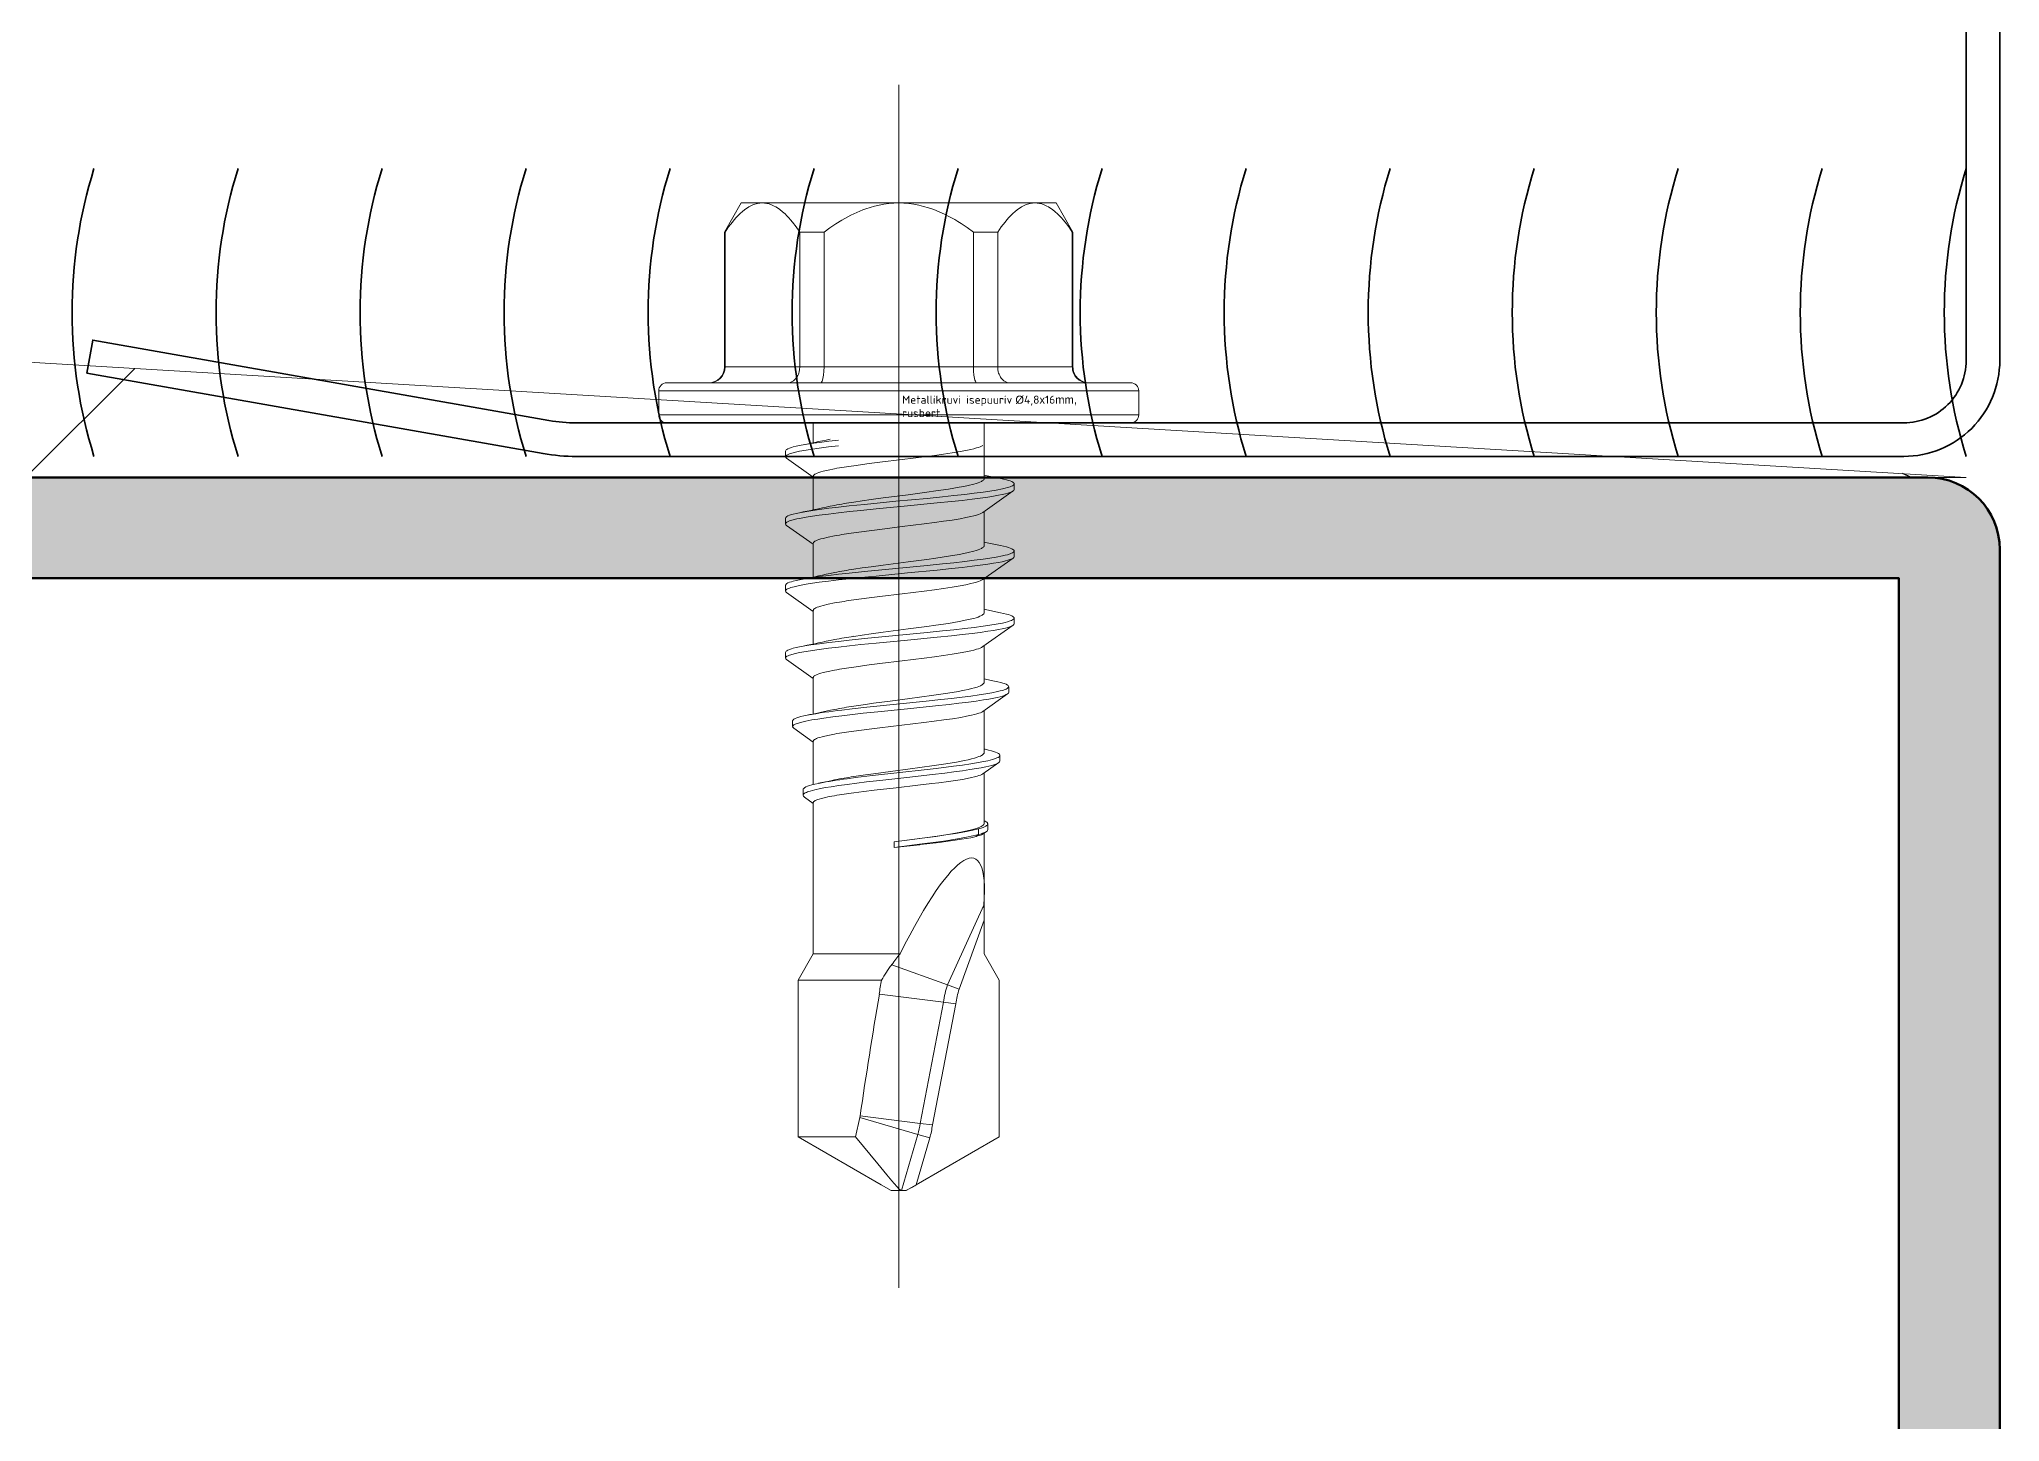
# Model space of a CAD drawing. Header units: millimetres. Extents: x -29692 to 34729, y -8412 to 43293.
# Drawn here: x -7862.02 to -7821.18, y 1189.34 to 1218.16 of the extents above; entities that cross this region are included whole.
import ezdxf

# ---------------------------------------------------------------- set-up
doc = ezdxf.new("R2010")
doc.units = ezdxf.units.MM
for name, color, linetype, lineweight in [('0S-Alu contour', 40, 'Continuous', 50), ('0S-Alu hatch', 40, 'Continuous', 25), ('_0_001_Профили', 150, 'Continuous', 35), ('Dim', 4, 'Continuous', 18)]:
    doc.layers.add(name, color=color, linetype=linetype, lineweight=lineweight)
doc.layers.add('0S-Insulation_pattern', color=120, linetype='Continuous')
doc.layers.add('Ei prindi', color=134, linetype='Continuous', lineweight=18, plot=False)
doc.styles.get("Standard").update_dxf_attribs({"font": 'arial.ttf'})

# ---------------------------------------------------------------- blocks, each defined once
blk = doc.blocks.new('322420__3064E7D5_50BB_4968_A714_5105CD2CD409_')
at = {"layer": '0S-Alu hatch'}
h = blk.add_hatch(color=256, dxfattribs=at)
edge = h.paths.add_edge_path()
edge.add_arc((-23.497, 102.505), 1.503, 96.122, 179.8945)
edge.add_line((-25, 102.508), (-25, -6))
edge.add_line((-25, -6), (-23.101, -6))
edge.add_line((-23.101, -6), (-22.301, -5.2))
edge.add_line((-22.301, -5.2), (-22.301, -4.6))
edge.add_line((-22.301, -4.6), (-23.5, -4.6))
edge.add_line((-23.5, -4.6), (-23.5, -2.3))
edge.add_line((-23.5, -2.3), (-19.05, -2.3))
edge.add_ellipse((-18.801, -2.354), major_axis=(-0.255, 0), ratio=1, start_angle=192.35, end_angle=347.65, ccw=False)
edge.add_line((-18.552, -2.3), (-14.1, -2.3))
edge.add_line((-14.1, -2.3), (-14.1, -4.601))
edge.add_line((-14.1, -4.601), (-15.299, -4.601))
edge.add_line((-15.299, -4.601), (-15.299, -5.2))
edge.add_line((-15.299, -5.2), (-14.499, -6))
edge.add_line((-14.499, -6), (-10.9, -6))
edge.add_line((-10.9, -6), (-10.9, -4.8))
edge.add_line((-10.9, -4.8), (-12.1, -4.8))
edge.add_line((-12.1, -4.8), (-12.1, -2.7))
edge.add_line((-12.1, -2.7), (-6.5, -2.7))
edge.add_ellipse((-6.499, -4.199), major_axis=(-1.499, 0), ratio=1, start_angle=179.9706, end_angle=270.0294, ccw=False)
edge.add_line((-5, -4.2), (-5, -15.5))
edge.add_arc((-4.5, -15.5), 0.5, 180.0148, 269.0687)
edge.add_line((-4.508, -16), (-3.658, -16))
edge.add_arc((-3.755, -14.749), 1.255, 274.4069, 348.4307)
edge.add_line((-2.525, -15.001), (-2, -14.696))
edge.add_line((-2, -14.696), (-2, -13.489))
edge.add_line((-2, -13.489), (-2.5, -13.201))
edge.add_line((-2.5, -13.201), (-2, -12.912))
edge.add_line((-2, -12.912), (-2, -11.689))
edge.add_line((-2, -11.689), (-2.5, -11.4))
edge.add_line((-2.5, -11.4), (-2, -11.112))
edge.add_line((-2, -11.112), (-2, -9.888))
edge.add_line((-2, -9.888), (-2.5, -9.601))
edge.add_line((-2.5, -9.601), (-2, -9.312))
edge.add_line((-2, -9.312), (-2, -8.088))
edge.add_line((-2, -8.088), (-2.5, -7.8))
edge.add_line((-2.5, -7.8), (-2, -7.512))
edge.add_line((-2, -7.512), (-2, -6.288))
edge.add_line((-2, -6.288), (-2.5, -6))
edge.add_line((-2.5, -6), (-2, -5.712))
edge.add_line((-2, -5.712), (-2, -4.452))
edge.add_line((-2, -4.452), (-0.879, -2.505))
edge.add_ellipse((-0.002, -2.986), major_axis=(-1, 0), ratio=1, start_angle=208.7984, end_angle=331.2016, ccw=False)
edge.add_line((0.874, -2.505), (1.998, -4.451))
edge.add_line((1.998, -4.451), (1.998, -4.81))
edge.add_line((1.998, -4.81), (2.5, -5.101))
edge.add_line((2.5, -5.101), (2, -5.389))
edge.add_line((2, -5.389), (2, -6.612))
edge.add_line((2, -6.612), (2.5, -6.9))
edge.add_line((2.5, -6.9), (2, -7.189))
edge.add_line((2, -7.189), (2, -8.412))
edge.add_line((2, -8.412), (2.5, -8.701))
edge.add_line((2.5, -8.701), (2, -8.989))
edge.add_line((2, -8.989), (2, -10.211))
edge.add_line((2, -10.211), (2.5, -10.501))
edge.add_line((2.5, -10.501), (2, -10.789))
edge.add_line((2, -10.789), (2, -12.011))
edge.add_line((2, -12.011), (2.5, -12.3))
edge.add_line((2.5, -12.3), (2, -12.589))
edge.add_line((2, -12.589), (2, -13.796))
edge.add_line((2, -13.796), (2.5, -14.102))
edge.add_line((2.5, -14.102), (2.5, -15.003))
edge.add_arc((3.5, -15.004), 0.999, 179.9704, 270.0296)
edge.add_line((3.5, -16.003), (4.5, -16.003))
edge.add_arc((4.5, -15.503), 0.5, 269.9899, 360.0101)
edge.add_line((5, -15.503), (5, -4.2))
edge.add_ellipse((6.5, -4.199), major_axis=(-1.499, 0), ratio=1, start_angle=-90.0294, end_angle=0.0294, ccw=False)
edge.add_line((6.5, -2.7), (12.1, -2.7))
edge.add_line((12.1, -2.7), (12.1, -4.8))
edge.add_line((12.1, -4.8), (10.9, -4.8))
edge.add_line((10.9, -4.8), (10.9, -6))
edge.add_line((10.9, -6), (14.499, -6))
edge.add_line((14.499, -6), (15.299, -5.2))
edge.add_line((15.299, -5.2), (15.299, -4.601))
edge.add_line((15.299, -4.601), (14.1, -4.601))
edge.add_line((14.1, -4.601), (14.1, -2.3))
edge.add_line((14.1, -2.3), (18.552, -2.3))
edge.add_ellipse((18.801, -2.354), major_axis=(-0.255, 0), ratio=1, start_angle=192.35, end_angle=347.65, ccw=False)
edge.add_line((19.05, -2.3), (23.5, -2.3))
edge.add_line((23.5, -2.3), (23.5, -4.6))
edge.add_line((23.5, -4.6), (22.301, -4.6))
edge.add_line((22.301, -4.6), (22.301, -5.2))
edge.add_line((22.301, -5.2), (23.101, -6))
edge.add_line((23.101, -6), (25, -6))
edge.add_line((25, -6), (25, 102.5))
edge.add_arc((23.5, 102.5), 1.5, 0.0003, 89.9997)
edge.add_line((23.5, 104), (-23.657, 104))
edge = h.paths.add_edge_path()
edge.add_line((-22.9, 0), (-22.9, 101.9))
edge.add_line((-22.9, 101.9), (-1.499, 101.9))
edge.add_ellipse((-1.499, 101.4), major_axis=(-0.5, 0), ratio=1, start_angle=179.9791, end_angle=270.0209, ccw=False)
edge.add_line((-0.999, 101.4), (-0.999, 96.76))
edge.add_ellipse((-1.498, 96.761), major_axis=(-0.499, 0), ratio=1, start_angle=107.2949, end_angle=179.8778, ccw=False)
edge.add_arc((-0.002, 91.991), 4.5, 107.417, 231.0552)
edge.add_arc((-2.202, 89.269), 1, 231.0552, 360)
edge.add_line((-1.202, 89.269), (-1.202, 90.521))
edge.add_arc((-1.502, 90.521), 0.3, 0, 130.3193)
edge.add_ellipse((-0.002, 91.991), major_axis=(-2.1, 0), ratio=1, start_angle=-36.2232, end_angle=36.2232, ccw=False)
edge.add_arc((-1.502, 93.461), 0.3, 229.6807, 360)
edge.add_line((-1.202, 93.461), (-1.202, 94.07))
edge.add_ellipse((-0.002, 91.991), major_axis=(-2.4, 0), ratio=1, start_angle=240, end_angle=300, ccw=False)
edge.add_line((1.198, 94.07), (1.198, 93.461))
edge.add_arc((1.498, 93.461), 0.3, 180, 310.3193)
edge.add_ellipse((-0.002, 91.991), major_axis=(-2.1, 0), ratio=1, start_angle=143.7768, end_angle=216.2232, ccw=False)
edge.add_arc((1.498, 90.521), 0.3, 49.6807, 180)
edge.add_line((1.198, 90.521), (1.198, 89.269))
edge.add_arc((2.198, 89.269), 1, 180, 308.9448)
edge.add_arc((-0.002, 91.991), 4.5, 308.9448, 432.5018)
edge.add_ellipse((1.501, 96.76), major_axis=(-0.5, 0), ratio=1, start_angle=0, end_angle=72.5018, ccw=False)
edge.add_line((1.001, 96.76), (1.001, 101.4))
edge.add_ellipse((1.501, 101.4), major_axis=(-0.5, 0), ratio=1, start_angle=270.0077, end_angle=359.9923, ccw=False)
edge.add_line((1.501, 101.9), (22.9, 101.9))
edge.add_line((22.9, 101.9), (22.9, 0))
edge.add_line((22.9, 0), (-22.9, 0))
at = {"layer": '0S-Alu contour', "color": 7}
for points in [[(23.5, 104), (-23.657, 104)], [(19.05, -2.3), (23.5, -2.3), (23.5, -4.6), (22.301, -4.6), (22.301, -5.2), (23.101, -6), (25, -6), (25, 102.5)], [(1.501, 101.9), (22.9, 101.9), (22.9, 0), (-22.9, 0)]]:
    blk.add_lwpolyline(points, dxfattribs=at)
blk.add_arc((23.5, 102.5), 1.5, 0.0003, 89.9997, dxfattribs=at)
blk = doc.blocks.new('322420__3C99289A_6DD7_417E_B597_BA80D72C85D7_')
at = {"layer": '0S-Alu contour', "color": 7}
blk.add_blockref('322420__3064E7D5_50BB_4968_A714_5105CD2CD409_', (0, 0), dxfattribs=at)
blk = doc.blocks.new('*U996')
at = {"layer": '0S-Insulation_pattern'}
h = blk.add_hatch(dxfattribs=at)
h.set_pattern_fill('H1INSUN1', color=256, scale=1.078, pattern_type=2)
h.set_pattern_definition([(67.38, (-200.556, 42.04), (3e-06, 107.8), [28.028, -1373.372]), (67.38, (-92.756, 42.04), (3e-06, 107.8), [28.028, -1373.372]), (67.38, (15.044, 42.04), (3e-06, 107.8), [28.028, -1373.372]), (67.38, (122.844, 42.04), (3e-06, 107.8), [28.028, -1373.372]), (67.38, (230.644, 42.04), (3e-06, 107.8), [28.028, -1373.372]), (112.25, (-110.004, 42.04), (-3e-06, 107.8), [25.624, -2536.753]), (112.25, (-2.204, 42.04), (-3e-06, 107.8), [25.624, -2536.753]), (112.25, (105.596, 42.04), (-3e-06, 107.8), [25.624, -2536.753]), (112.25, (213.396, 42.04), (-3e-06, 107.8), [25.624, -2536.753]), (112.249, (321.196, 42.04), (-3e-06, 107.8), [25.624, -2536.753]), (112.249, (428.996, 42.04), (-3e-06, 107.8), [25.624, -2536.753]), (112.249, (536.796, 42.04), (-3e-06, 107.8), [25.624, -2536.753]), (112.249, (644.596, 42.04), (-3e-06, 107.8), [25.624, -2536.753]), (112.249, (752.396, 42.04), (-3e-06, 107.8), [25.624, -2536.753]), (247.75, (-136.954, 65.76), (-8e-06, 107.8), [25.624, -2536.753]), (247.75, (-29.154, 65.76), (-8e-06, 107.8), [25.624, -2536.753]), (247.75, (78.646, 65.76), (-8e-06, 107.8), [25.624, -2536.753]), (247.75, (186.446, 65.76), (-8e-06, 107.8), [25.624, -2536.753]), (247.751, (294.246, 65.76), (-8e-06, 107.8), [25.624, -2536.753]), (247.751, (402.046, 65.76), (-8e-06, 107.8), [25.624, -2536.753]), (247.751, (509.846, 65.76), (-8e-06, 107.8), [25.624, -2536.753]), (247.751, (617.646, 65.76), (-8e-06, 107.8), [25.624, -2536.753]), (247.751, (725.446, 65.76), (-8e-06, 107.8), [25.624, -2536.753]), (292.62, (-174.684, 67.914), (-3e-06, 107.8), [28.028, -1373.372]), (292.62, (-66.884, 67.914), (-3e-06, 107.8), [28.028, -1373.372]), (292.62, (40.916, 67.914), (-3e-06, 107.8), [28.028, -1373.372]), (292.62, (148.716, 67.914), (-3e-06, 107.8), [28.028, -1373.372]), (292.62, (256.516, 67.914), (-3e-06, 107.8), [28.028, -1373.372]), (81.87, (-205.946, 23.716), (5e-06, 107.8), [7.623, -754.638]), (68.199, (-204.87, 31.26), (-1e-06, 107.8), [11.61, -568.91]), (68.2, (-97.07, 31.26), (-1e-06, 107.8), [11.61, -568.91]), (291.801, (-163.904, 42.04), (1e-06, 107.8), [11.61, -568.91]), (291.8, (-56.104, 42.04), (1e-06, 107.8), [11.61, -568.91]), (278.13, (-159.592, 31.262), (-5e-06, 107.8), [7.623, -754.638]), (278.13, (-205.946, 23.716), (-5e-06, 107.8), [7.623, -754.638]), (296.565, (-204.87, 16.17), (2e-06, 107.8), [7.231, -233.817]), (315, (-201.634, 9.7), (-8e-15, 107.8), [7.623, -144.83]), (326.31, (-196.24, 4.31), (-4e-06, 107.8), [3.887, -384.79]), (326.31, (-88.44, 4.31), (-4e-06, 107.8), [3.89, -384.79]), (326.31, (19.36, 4.31), (-4e-06, 107.8), [3.89, -384.79]), (341.565, (-193.01, 2.16), (-2e-07, 107.8), [3.41, -337.485]), (341.565, (-85.21, 2.16), (-2e-07, 107.8), [3.41, -337.485]), (341.57, (22.59, 2.16), (-2e-07, 107.8), [3.41, -337.485]), (341.565, (-189.78, 1.08), (-2e-07, 107.8), [3.41, -337.485]), (341.565, (-81.98, 1.08), (-2e-07, 107.8), [3.41, -337.485]), (341.57, (25.82, 1.08), (-2e-07, 107.8), [3.41, -337.485]), (0, (-186.54, 0), (0, 107.8), [8.624, -99.176]), (18.435, (-177.92, 0), (2e-07, 107.8), [3.41, -337.485]), (18.435, (-70.12, 0), (2e-07, 107.8), [3.41, -337.485]), (18.43, (37.68, 0), (2e-07, 107.8), [3.41, -337.485]), (18.435, (-174.68, 1.08), (2e-07, 107.8), [3.41, -337.485]), (18.435, (-66.88, 1.08), (2e-07, 107.8), [3.41, -337.485]), (18.43, (40.92, 1.08), (2e-07, 107.8), [3.41, -337.485]), (33.69, (-171.45, 2.16), (4e-06, 107.8), [3.887, -384.79]), (33.69, (-63.65, 2.16), (4e-06, 107.8), [3.89, -384.79]), (33.69, (44.15, 2.16), (4e-06, 107.8), [3.89, -384.79]), (45, (-168.216, 4.31), (8e-15, 107.8), [7.623, -144.83]), (63.435, (-162.826, 9.7), (-2e-06, 107.8), [7.231, -233.817]), (81.87, (-159.592, 16.17), (5e-06, 107.8), [7.623, -754.638]), (81.87, (-152.046, 23.716), (5e-06, 107.8), [7.623, -754.638]), (68.199, (-150.97, 31.26), (-1e-06, 107.8), [11.61, -568.91]), (68.2, (-43.17, 31.26), (-1e-06, 107.8), [11.61, -568.91]), (291.8, (-110.004, 42.04), (1e-06, 107.8), [11.61, -568.91]), (291.8, (-2.204, 42.04), (1e-06, 107.8), [11.61, -568.91]), (278.13, (-105.692, 31.262), (-5e-06, 107.8), [7.623, -754.638]), (278.13, (-152.046, 23.716), (-5e-06, 107.8), [7.623, -754.638]), (296.565, (-150.97, 16.17), (2e-06, 107.8), [7.231, -233.817]), (315, (-147.734, 9.7), (-8e-15, 107.8), [7.623, -144.83]), (326.31, (-142.34, 4.31), (-4e-06, 107.8), [3.887, -384.79]), (326.31, (-34.54, 4.31), (-4e-06, 107.8), [3.89, -384.79]), (326.31, (73.26, 4.31), (-4e-06, 107.8), [3.89, -384.79]), (341.565, (-139.11, 2.16), (-2e-07, 107.8), [3.41, -337.485]), (341.57, (-31.31, 2.16), (-2e-07, 107.8), [3.41, -337.485]), (341.565, (76.49, 2.16), (-2e-07, 107.8), [3.41, -337.485]), (341.565, (-135.88, 1.08), (-2e-07, 107.8), [3.41, -337.485]), (341.57, (-28.08, 1.08), (-2e-07, 107.8), [3.41, -337.485]), (341.565, (79.72, 1.08), (-2e-07, 107.8), [3.41, -337.485]), (0, (-132.64, 0), (0, 107.8), [8.624, -99.176]), (18.435, (-124.02, 0), (2e-07, 107.8), [3.41, -337.485]), (18.43, (-16.22, 0), (2e-07, 107.8), [3.41, -337.485]), (18.435, (91.58, 0), (2e-07, 107.8), [3.41, -337.485]), (18.435, (-120.78, 1.08), (2e-07, 107.8), [3.41, -337.485]), (18.43, (-12.98, 1.08), (2e-07, 107.8), [3.41, -337.485]), (18.435, (94.82, 1.08), (2e-07, 107.8), [3.41, -337.485]), (33.69, (-117.55, 2.16), (4e-06, 107.8), [3.887, -384.79]), (33.69, (-9.75, 2.16), (4e-06, 107.8), [3.89, -384.79]), (33.69, (98.05, 2.16), (4e-06, 107.8), [3.89, -384.79]), (45, (-114.316, 4.31), (8e-15, 107.8), [7.623, -144.83]), (63.435, (-108.926, 9.7), (-2e-06, 107.8), [7.23, -233.817]), (81.87, (-105.692, 16.17), (5e-06, 107.8), [7.623, -754.638]), (81.87, (-178.996, 84.084), (5e-06, 107.8), [7.623, -754.638]), (63.435, (-177.92, 91.63), (-2e-06, 107.8), [7.231, -233.817]), (45, (-174.684, 98.1), (8e-15, 107.8), [7.623, -144.83]), (33.69, (-169.29, 103.49), (4e-06, 107.8), [3.887, -384.79]), (33.69, (-61.49, 103.49), (4e-06, 107.8), [3.89, -384.79]), (33.69, (46.31, 103.49), (4e-06, 107.8), [3.89, -384.79]), (18.435, (-166.06, 105.64), (2e-07, 107.8), [3.41, -337.485]), (18.435, (-58.26, 105.64), (2e-07, 107.8), [3.41, -337.485]), (18.43, (49.54, 105.64), (2e-07, 107.8), [3.41, -337.485]), (18.435, (-162.83, 106.72), (2e-07, 107.8), [3.41, -337.485]), (18.435, (-55.03, 106.72), (2e-07, 107.8), [3.41, -337.485]), (18.435, (52.77, 106.72), (2e-07, 107.8), [3.41, -337.485]), (0, (-159.59, 107.8), (0, 107.8), [8.624, -99.176]), (341.565, (-150.97, 107.8), (-2e-07, 107.8), [3.41, -337.485]), (341.565, (-43.17, 107.8), (-2e-07, 107.8), [3.41, -337.485]), (341.565, (64.63, 107.8), (-2e-07, 107.8), [3.41, -337.485]), (341.565, (-147.73, 106.72), (-2e-07, 107.8), [3.41, -337.485]), (341.57, (-39.93, 106.72), (-2e-07, 107.8), [3.41, -337.485]), (341.565, (67.87, 106.72), (-2e-07, 107.8), [3.41, -337.485]), (326.31, (-144.5, 105.64), (-4e-06, 107.8), [3.887, -384.79]), (326.31, (-36.7, 105.64), (-4e-06, 107.8), [3.89, -384.79]), (326.31, (71.1, 105.64), (-4e-06, 107.8), [3.89, -384.79]), (315, (-141.266, 103.49), (-8e-15, 107.8), [7.623, -144.83]), (296.565, (-135.876, 98.1), (2e-06, 107.8), [7.231, -233.817]), (278.13, (-132.642, 91.63), (-5e-06, 107.8), [7.623, -754.638]), (278.13, (-178.996, 84.084), (-5e-06, 107.8), [7.623, -754.638]), (290.556, (-177.92, 76.538), (1e-06, 107.8), [9.21, -911.833]), (290.556, (-70.12, 76.538), (1e-06, 107.8), [9.21, -911.833]), (290.556, (37.68, 76.538), (1e-06, 107.8), [9.21, -911.833]), (68.2, (-136.954, 65.76), (-1e-06, 107.8), [11.61, -568.91]), (68.2, (-29.154, 65.76), (-1e-06, 107.8), [11.61, -568.91]), (81.87, (-132.642, 76.538), (5e-06, 107.8), [7.623, -754.638]), (0, (-209.18, 107.8), (0, 107.8), [4.312, -103.488]), (341.565, (-204.87, 107.8), (-2e-07, 107.8), [3.41, -337.485]), (341.565, (-97.07, 107.8), (-2e-07, 107.8), [3.41, -337.485]), (341.57, (10.73, 107.8), (-2e-07, 107.8), [3.41, -337.485]), (341.565, (-201.63, 106.72), (-2e-07, 107.8), [3.41, -337.485]), (341.565, (-93.83, 106.72), (-2e-07, 107.8), [3.41, -337.485]), (341.57, (13.97, 106.72), (-2e-07, 107.8), [3.41, -337.485]), (326.31, (-198.4, 105.64), (-4e-06, 107.8), [3.887, -384.79]), (326.31, (-90.6, 105.64), (-4e-06, 107.8), [3.89, -384.79]), (326.31, (17.2, 105.64), (-4e-06, 107.8), [3.89, -384.79]), (315, (-195.166, 103.49), (-8e-15, 107.8), [7.623, -144.83]), (296.565, (-189.776, 98.1), (2e-06, 107.8), [7.231, -233.817]), (278.13, (-186.542, 91.63), (-5e-06, 107.8), [7.623, -754.638]), (69.444, (-189.776, 67.914), (-1e-06, 107.8), [9.21, -911.833]), (69.444, (-81.976, 67.914), (-1e-06, 107.8), [9.21, -911.833]), (69.444, (25.824, 67.914), (-1e-06, 107.8), [9.21, -911.833]), (81.87, (-186.542, 76.538), (5e-06, 107.8), [7.623, -754.638]), (81.87, (-125.096, 84.084), (5e-06, 107.8), [7.623, -754.638]), (63.435, (-124.02, 91.63), (-2e-06, 107.8), [7.23, -233.817]), (45, (-120.784, 98.1), (8e-15, 107.8), [7.623, -144.83]), (33.69, (-115.39, 103.49), (4e-06, 107.8), [3.887, -384.79]), (33.69, (-7.59, 103.49), (4e-06, 107.8), [3.89, -384.79]), (33.69, (100.21, 103.49), (4e-06, 107.8), [3.89, -384.79]), (18.435, (-112.16, 105.64), (2e-07, 107.8), [3.41, -337.485]), (18.43, (-4.36, 105.64), (2e-07, 107.8), [3.41, -337.485]), (18.435, (103.44, 105.64), (2e-07, 107.8), [3.41, -337.485]), (18.435, (-108.93, 106.72), (2e-07, 107.8), [3.41, -337.485]), (18.43, (-1.13, 106.72), (2e-07, 107.8), [3.41, -337.485]), (18.435, (106.67, 106.72), (2e-07, 107.8), [3.41, -337.485]), (0, (-105.69, 107.8), (0, 107.8), [4.31, -103.49]), (278.13, (-125.096, 84.084), (-5e-06, 107.8), [7.623, -754.638]), (291.8, (-124.02, 76.54), (1e-06, 107.8), [11.61, -568.91]), (291.8, (-16.22, 76.54), (1e-06, 107.8), [11.61, -568.91])])
h.paths.add_polyline_path([(0, 0), (6.42, 107.8), (0, 107.8)])
at = {"layer": 'Ei prindi'}
blk.add_lwpolyline([(0, 0), (0, 0), (6.42, 107.8), (0, 107.8)], close=True, dxfattribs=at)
blk = doc.blocks.new('Metallikruvi isepuuriv 4.8x16mm')
at = {"color": 0, "linetype": 'ByBlock', "lineweight": -2}
for p, q in [((-0.667, -5), (-0.667, 5)), ((-0.667, 5), (-0.167, 5)), ((-0.167, -5), (-0.167, 5)), ((-0.833, -4.833), (-0.833, 4.833)), ((0, -4.833), (0, 4.833)), ((-4.583, 3.279), (-3.977, 3.629)), ((-4.583, 2.84), (-4.583, 3.279)), ((-3.977, 3.617), (-3.977, 3.629)), ((-3.977, 3.629), (-1.167, 3.629)), ((-3.977, 3.617), (-1.167, 3.617)), ((-1.167, 3.617), (-1.167, 3.629)), ((-1.167, 2.062), (-1.167, 3.617)), ((-4.583, 0), (-4.583, 2.84)), ((-3.977, 1.555), (-3.977, 2.062)), ((-3.977, 2.062), (-1.167, 2.062)), ((-1.167, 1.555), (-1.167, 2.062)), ((1.089, 1.774), (1.159, 2.12)), ((1.271, 2.405), (1.389, 2.405)), ((1.42, 2.383), (1.867, 1.752)), ((2.487, 1.774), (2.557, 2.12)), ((2.669, 2.405), (2.788, 2.405)), ((2.819, 2.383), (3.266, 1.752)), ((3.886, 1.774), (3.956, 2.12)), ((4.068, 2.405), (4.186, 2.405)), ((4.217, 2.383), (4.664, 1.752)), ((5.498, 2.292), (5.616, 2.292)), ((5.649, 2.269), (6.014, 1.754)), ((6.928, 2.109), (7.046, 2.109)), ((7.081, 2.084), (7.314, 1.756)), ((11.067, 1.779), (11.615, 2.095)), ((11.615, 2.095), (14.882, 2.095)), ((15.881, 0.364), (14.882, 2.095)), ((0, 1.779), (1.162, 1.779)), ((1.848, 1.779), (2.561, 1.779)), ((3.247, 1.779), (3.959, 1.779)), ((4.646, 1.779), (5.41, 1.779)), ((5.336, 1.776), (5.382, 1.998)), ((5.996, 1.779), (6.874, 1.779)), ((6.799, 1.779), (6.803, 1.801)), ((7.298, 1.779), (8.349, 1.779)), ((8.357, 1.856), (8.475, 1.856)), ((8.461, 1.664), (8.58, 1.664)), ((8.515, 1.828), (8.565, 1.758)), ((8.55, 1.779), (8.792, 1.779)), ((8.58, 1.664), (8.619, 1.614)), ((8.792, 1.779), (10.367, 1.779)), ((11.712, 1.019), (10.05, 1.774)), ((11.067, 1.779), (10.367, 1.779)), ((11.8, 1.262), (10.367, 1.779)), ((-3.977, 1.555), (-1.167, 1.555)), ((-1.167, 1.555), (-1.167, -1.555)), ((11.712, 1.019), (11.8, 1.262)), ((11.293, -0.146), (11.712, 1.019)), ((11.908, -0.403), (12.074, 0.932)), ((12.074, 0.932), (12.106, 1.189)), ((14.599, 0.446), (12.074, 0.932)), ((14.631, 0.703), (12.106, 1.189)), ((8.851, -0.096), (8.792, 0.441)), ((14.444, -0.805), (14.599, 0.446)), ((14.599, 0.446), (14.631, 0.703)), ((14.829, 0.398), (14.901, 0.647)), ((15.881, 0.364), (14.901, 0.647)), ((-4.583, -1.572), (-4.583, 0)), ((11.067, -0.853), (11.067, 0.028)), ((14.479, -0.811), (14.829, 0.398)), ((16, 0.06), (14.829, 0.398)), ((16, 0.158), (15.881, 0.364)), ((16, 0.158), (16, 0.15)), ((16, 0.15), (16, 0.06)), ((16, 0.06), (16, 0.048)), ((16, -0.076), (16, 0.048)), ((8.732, -0.096), (8.792, -0.096)), ((8.792, -0.096), (8.851, -0.096)), ((11.615, -1.005), (11.615, -0.358)), ((15.881, -0.364), (14.882, -2.095)), ((16, -0.158), (15.881, -0.364)), ((16, -0.158), (16, -0.076)), ((14.444, -0.805), (14.479, -0.811)), ((14.479, -0.811), (14.882, -0.898)), ((11.067, -1.779), (11.067, -0.853)), ((11.615, -2.095), (11.615, -1.005)), ((14.882, -1.005), (14.882, -0.898)), ((14.882, -2.095), (14.882, -1.005)), ((-4.583, -2.84), (-4.583, -1.572)), ((-3.977, -1.74), (-3.977, -1.555)), ((-3.977, -1.555), (-1.167, -1.555)), ((-1.167, -2.062), (-1.167, -1.555)), ((1.72, -1.335), (1.739, -1.429)), ((3.118, -1.335), (3.138, -1.429)), ((4.517, -1.335), (4.536, -1.429)), ((5.973, -1.335), (5.991, -1.423)), ((7.441, -1.335), (7.458, -1.417)), ((7.458, -1.417), (7.513, -1.674)), ((-3.977, -1.74), (-3.977, -2.062)), ((0, -1.779), (0.413, -1.779)), ((0.737, -2.335), (1.131, -1.779)), ((1.113, -1.779), (1.812, -1.779)), ((2.136, -2.335), (2.53, -1.779)), ((2.511, -1.779), (3.21, -1.779)), ((3.534, -2.335), (3.928, -1.779)), ((3.91, -1.779), (4.609, -1.779)), ((4.933, -2.335), (5.327, -1.779)), ((5.308, -1.779), (6.066, -1.779)), ((6.365, -2.185), (6.653, -1.779)), ((6.636, -1.779), (7.537, -1.779)), ((7.642, -1.991), (7.761, -1.991)), ((7.798, -1.965), (7.93, -1.779)), ((7.914, -1.779), (8.792, -1.779)), ((8.792, -1.779), (10.367, -1.779)), ((11.067, -1.779), (10.367, -1.779)), ((11.067, -1.779), (11.615, -2.095)), ((-3.977, -2.062), (-1.167, -2.062)), ((-1.167, -3.617), (-1.167, -2.062)), ((0.587, -2.357), (0.706, -2.357)), ((1.986, -2.357), (2.104, -2.357)), ((3.384, -2.357), (3.503, -2.357)), ((4.783, -2.357), (4.901, -2.357)), ((6.213, -2.209), (6.331, -2.209)), ((11.615, -2.095), (14.882, -2.095)), ((-4.583, -3.279), (-4.583, -2.84)), ((-4.583, -3.279), (-3.977, -3.629)), ((-3.977, -3.629), (-3.977, -3.617)), ((-3.977, -3.617), (-1.167, -3.617)), ((-3.977, -3.629), (-1.167, -3.629)), ((-1.167, -3.629), (-1.167, -3.617)), ((-0.667, -5), (-0.167, -5))]:
    blk.add_line(p, q, dxfattribs=at)
at = {"color": 0, "linetype": 'ByBlock', "lineweight": -2, "ltscale": 0.06}
blk.add_line((-7.041, 0), (18.029, 0), dxfattribs=at)
at = {"color": 0, "linetype": 'ByBlock', "lineweight": -2}
for points in [[(-3.977, 3.617), (-4.083, 3.543), (-4.182, 3.467), (-4.23, 3.427), (-4.275, 3.388), (-4.315, 3.35), (-4.353, 3.311), (-4.401, 3.259), (-4.444, 3.205), (-4.482, 3.151), (-4.501, 3.12), (-4.519, 3.088), (-4.533, 3.058), (-4.546, 3.028), (-4.562, 2.981), (-4.574, 2.934), (-4.581, 2.887), (-4.583, 2.84)], [(-4.583, 2.84), (-4.58, 2.788), (-4.572, 2.736), (-4.558, 2.684), (-4.542, 2.642), (-4.523, 2.6), (-4.5, 2.558), (-4.481, 2.527), (-4.46, 2.496), (-4.412, 2.434), (-4.358, 2.373), (-4.319, 2.334), (-4.277, 2.294), (-4.232, 2.255), (-4.185, 2.215), (-4.085, 2.138), (-3.977, 2.062)], [(-1.167, 2.062), (-1.114, 2.065), (-1.063, 2.075), (-1.038, 2.082), (-1.014, 2.09), (-0.984, 2.104), (-0.955, 2.12), (-0.928, 2.138), (-0.901, 2.162), (-0.878, 2.188), (-0.86, 2.216), (-0.846, 2.246), (-0.837, 2.278), (-0.834, 2.296), (-0.833, 2.314)], [(1.159, 2.12), (1.173, 2.186), (1.188, 2.246), (1.199, 2.286), (1.211, 2.321), (1.224, 2.355), (1.238, 2.38), (1.249, 2.394), (1.26, 2.402), (1.271, 2.405)], [(1.271, 2.405), (1.278, 2.404), (1.284, 2.401), (1.291, 2.396), (1.297, 2.389), (1.31, 2.369), (1.32, 2.349), (1.33, 2.325), (1.349, 2.266), (1.362, 2.216), (1.375, 2.16), (1.4, 2.031), (1.421, 1.9), (1.442, 1.758), (1.466, 1.574), (1.49, 1.381), (1.515, 1.15), (1.54, 0.914), (1.573, 0.593), (1.635, -0.057), (1.699, -0.709), (1.732, -1.029), (1.757, -1.256)], [(1.42, 2.383), (1.428, 2.371), (1.436, 2.356), (1.451, 2.318), (1.465, 2.274), (1.479, 2.222), (1.494, 2.156), (1.509, 2.082), (1.528, 1.973), (1.547, 1.855), (1.569, 1.697), (1.59, 1.53), (1.615, 1.32), (1.639, 1.101), (1.67, 0.801), (1.731, 0.184), (1.794, -0.468), (1.825, -0.789), (1.85, -1.025), (1.875, -1.256)], [(2.557, 2.12), (2.572, 2.186), (2.586, 2.246), (2.598, 2.286), (2.609, 2.321), (2.623, 2.355), (2.636, 2.38), (2.647, 2.394), (2.658, 2.402), (2.669, 2.405)], [(2.669, 2.405), (2.676, 2.404), (2.683, 2.401), (2.689, 2.396), (2.696, 2.389), (2.709, 2.369), (2.719, 2.349), (2.728, 2.325), (2.747, 2.266), (2.76, 2.216), (2.773, 2.16), (2.798, 2.031), (2.82, 1.9), (2.841, 1.758), (2.865, 1.574), (2.888, 1.381), (2.914, 1.15), (2.939, 0.914), (2.971, 0.593), (3.034, -0.057), (3.097, -0.709), (3.13, -1.029), (3.155, -1.256)], [(2.819, 2.383), (2.826, 2.371), (2.834, 2.356), (2.849, 2.318), (2.864, 2.274), (2.877, 2.222), (2.893, 2.156), (2.907, 2.082), (2.927, 1.973), (2.945, 1.855), (2.968, 1.697), (2.989, 1.53), (3.014, 1.32), (3.038, 1.101), (3.069, 0.801), (3.129, 0.184), (3.192, -0.468), (3.224, -0.789), (3.249, -1.025), (3.274, -1.256)], [(3.956, 2.12), (3.97, 2.186), (3.985, 2.246), (3.996, 2.286), (4.008, 2.321), (4.021, 2.355), (4.035, 2.38), (4.046, 2.394), (4.057, 2.402), (4.068, 2.405)], [(4.068, 2.405), (4.075, 2.404), (4.081, 2.401), (4.088, 2.396), (4.094, 2.389), (4.107, 2.369), (4.117, 2.349), (4.127, 2.325), (4.146, 2.266), (4.159, 2.216), (4.172, 2.16), (4.197, 2.031), (4.218, 1.9), (4.239, 1.758), (4.263, 1.574), (4.287, 1.381), (4.312, 1.15), (4.337, 0.914), (4.37, 0.593), (4.432, -0.057), (4.496, -0.709), (4.529, -1.029), (4.554, -1.256)], [(4.217, 2.383), (4.225, 2.371), (4.233, 2.356), (4.248, 2.318), (4.262, 2.274), (4.276, 2.222), (4.291, 2.156), (4.306, 2.082), (4.325, 1.973), (4.344, 1.855), (4.366, 1.697), (4.387, 1.53), (4.412, 1.32), (4.436, 1.101), (4.467, 0.801), (4.528, 0.184), (4.591, -0.468), (4.622, -0.789), (4.647, -1.025), (4.672, -1.256)], [(5.382, 1.998), (5.396, 2.066), (5.411, 2.126), (5.423, 2.168), (5.435, 2.205), (5.449, 2.24), (5.464, 2.266), (5.475, 2.28), (5.486, 2.289), (5.498, 2.292)], [(5.498, 2.292), (5.504, 2.291), (5.511, 2.288), (5.518, 2.283), (5.524, 2.276), (5.537, 2.257), (5.547, 2.239), (5.557, 2.216), (5.575, 2.16), (5.588, 2.113), (5.601, 2.059), (5.626, 1.938), (5.648, 1.814), (5.669, 1.679), (5.693, 1.504), (5.716, 1.321), (5.742, 1.102), (5.767, 0.878), (5.8, 0.573), (5.863, -0.045), (5.926, -0.664), (5.96, -0.968), (5.985, -1.183)], [(5.649, 2.269), (5.664, 2.242), (5.679, 2.205), (5.693, 2.163), (5.707, 2.114), (5.722, 2.05), (5.737, 1.979), (5.756, 1.877), (5.774, 1.766), (5.797, 1.615), (5.818, 1.455), (5.843, 1.255), (5.867, 1.048), (5.898, 0.764), (5.958, 0.18), (6.021, -0.438), (6.053, -0.742), (6.078, -0.965), (6.104, -1.183)], [(6.803, 1.801), (6.819, 1.87), (6.834, 1.933), (6.847, 1.978), (6.86, 2.018), (6.876, 2.054), (6.891, 2.082), (6.903, 2.097), (6.915, 2.106), (6.928, 2.109)], [(6.928, 2.109), (6.935, 2.108), (6.942, 2.105), (6.949, 2.099), (6.957, 2.091), (6.972, 2.069), (6.983, 2.047), (6.994, 2.02), (7.015, 1.956), (7.028, 1.908), (7.041, 1.854), (7.066, 1.734), (7.086, 1.622), (7.106, 1.502), (7.131, 1.328), (7.156, 1.145), (7.201, 0.782), (7.229, 0.533), (7.286, 0.027), (7.35, -0.544), (7.394, -0.901), (7.416, -1.074)], [(7.081, 2.084), (7.096, 2.058), (7.111, 2.023), (7.125, 1.985), (7.138, 1.94), (7.153, 1.88), (7.169, 1.813), (7.187, 1.721), (7.205, 1.621), (7.227, 1.48), (7.249, 1.331), (7.274, 1.149), (7.298, 0.96), (7.329, 0.701), (7.389, 0.168), (7.452, -0.395), (7.484, -0.672), (7.509, -0.875), (7.535, -1.074)], [(0.894, -0.938), (0.85, -0.616), (0.821, -0.39), (0.765, 0.072), (0.708, 0.528), (0.68, 0.744), (0.653, 0.933), (0.626, 1.113), (0.598, 1.283), (0.576, 1.4), (0.554, 1.505), (0.539, 1.566), (0.524, 1.621), (0.511, 1.662), (0.498, 1.697), (0.483, 1.728), (0.469, 1.752)], [(1.162, 1.779), (1.172, 1.777), (1.182, 1.773), (1.191, 1.765), (1.199, 1.756), (1.21, 1.741), (1.22, 1.723), (1.234, 1.692), (1.249, 1.655), (1.263, 1.611), (1.277, 1.563), (1.304, 1.45), (1.324, 1.357), (1.343, 1.257), (1.381, 1.035), (1.42, 0.772), (1.446, 0.586), (1.498, 0.198), (1.566, -0.321), (1.6, -0.576), (1.626, -0.761), (1.652, -0.938)], [(2.292, -0.938), (2.249, -0.616), (2.22, -0.39), (2.163, 0.072), (2.106, 0.528), (2.078, 0.744), (2.052, 0.933), (2.025, 1.113), (1.997, 1.283), (1.975, 1.4), (1.953, 1.505), (1.937, 1.566), (1.922, 1.621), (1.909, 1.662), (1.896, 1.697), (1.882, 1.728), (1.867, 1.752)], [(2.561, 1.779), (2.57, 1.777), (2.58, 1.773), (2.589, 1.765), (2.598, 1.756), (2.608, 1.741), (2.619, 1.723), (2.633, 1.692), (2.647, 1.655), (2.661, 1.611), (2.675, 1.563), (2.703, 1.45), (2.722, 1.357), (2.742, 1.257), (2.779, 1.035), (2.819, 0.772), (2.845, 0.586), (2.897, 0.198), (2.964, -0.321), (2.998, -0.576), (3.024, -0.761), (3.05, -0.938)], [(3.691, -0.938), (3.647, -0.616), (3.618, -0.39), (3.562, 0.072), (3.505, 0.528), (3.477, 0.744), (3.45, 0.933), (3.423, 1.113), (3.395, 1.283), (3.373, 1.4), (3.351, 1.505), (3.336, 1.566), (3.321, 1.621), (3.308, 1.662), (3.295, 1.697), (3.28, 1.728), (3.266, 1.752)], [(3.959, 1.779), (3.969, 1.777), (3.979, 1.773), (3.988, 1.765), (3.996, 1.756), (4.007, 1.741), (4.017, 1.723), (4.031, 1.692), (4.046, 1.655), (4.06, 1.611), (4.074, 1.563), (4.101, 1.45), (4.121, 1.357), (4.14, 1.257), (4.178, 1.035), (4.217, 0.772), (4.244, 0.586), (4.295, 0.198), (4.363, -0.321), (4.397, -0.576), (4.423, -0.761), (4.449, -0.938)], [(5.089, -0.938), (5.046, -0.616), (5.017, -0.39), (4.96, 0.072), (4.903, 0.528), (4.875, 0.744), (4.849, 0.933), (4.822, 1.113), (4.794, 1.283), (4.772, 1.4), (4.75, 1.505), (4.734, 1.566), (4.719, 1.621), (4.706, 1.662), (4.693, 1.697), (4.679, 1.728), (4.664, 1.752)], [(5.41, 1.779), (5.418, 1.778), (5.425, 1.775), (5.434, 1.77), (5.442, 1.762), (5.458, 1.742), (5.469, 1.724), (5.479, 1.702), (5.492, 1.67), (5.505, 1.634), (5.522, 1.578), (5.538, 1.515), (5.555, 1.446), (5.571, 1.37), (5.603, 1.203), (5.64, 0.977), (5.677, 0.731), (5.718, 0.434), (5.745, 0.231), (5.798, -0.178), (5.845, -0.525), (5.868, -0.693), (5.904, -0.936)], [(6.424, -0.936), (6.383, -0.617), (6.355, -0.394), (6.301, 0.063), (6.246, 0.521), (6.219, 0.741), (6.192, 0.937), (6.165, 1.123), (6.137, 1.295), (6.116, 1.412), (6.094, 1.516), (6.08, 1.577), (6.065, 1.63), (6.053, 1.668), (6.041, 1.701), (6.027, 1.731), (6.014, 1.754)], [(6.874, 1.779), (6.881, 1.778), (6.889, 1.775), (6.897, 1.77), (6.906, 1.762), (6.922, 1.742), (6.932, 1.724), (6.943, 1.702), (6.956, 1.67), (6.969, 1.634), (6.986, 1.578), (7.003, 1.515), (7.02, 1.444), (7.036, 1.368), (7.068, 1.202), (7.105, 0.981), (7.141, 0.74), (7.183, 0.442), (7.21, 0.238), (7.264, -0.173), (7.311, -0.522), (7.335, -0.692), (7.372, -0.937)], [(7.711, -0.937), (7.684, -0.729), (7.658, -0.509), (7.605, -0.052), (7.554, 0.4), (7.519, 0.692), (7.501, 0.833), (7.474, 1.036), (7.452, 1.184), (7.429, 1.326), (7.411, 1.429), (7.392, 1.52), (7.378, 1.581), (7.364, 1.634), (7.352, 1.672), (7.34, 1.705), (7.327, 1.734), (7.314, 1.756)], [(8.291, 1.779), (8.302, 1.802), (8.313, 1.821), (8.324, 1.836), (8.335, 1.847), (8.346, 1.853), (8.357, 1.856)], [(8.349, 1.779), (8.358, 1.778), (8.367, 1.774), (8.375, 1.768), (8.384, 1.76), (8.401, 1.736), (8.413, 1.715), (8.424, 1.689), (8.438, 1.654), (8.452, 1.614)], [(8.357, 1.856), (8.369, 1.853), (8.381, 1.845), (8.394, 1.831), (8.403, 1.818), (8.412, 1.802), (8.43, 1.762), (8.446, 1.716), (8.461, 1.664)], [(8.461, 1.664), (8.476, 1.607), (8.491, 1.546), (8.519, 1.41), (8.539, 1.3), (8.558, 1.185), (8.589, 0.982), (8.619, 0.771), (8.658, 0.486), (8.732, -0.096)], [(8.58, 1.664), (8.595, 1.607), (8.609, 1.546), (8.637, 1.41), (8.657, 1.3), (8.677, 1.185), (8.708, 0.982), (8.738, 0.771), (8.776, 0.486), (8.851, -0.096)], [(-3.977, 1.555), (-4.069, 1.427), (-4.155, 1.298), (-4.196, 1.232), (-4.235, 1.166), (-4.294, 1.06), (-4.349, 0.952), (-4.398, 0.843), (-4.443, 0.734), (-4.482, 0.623), (-4.512, 0.52), (-4.538, 0.417), (-4.557, 0.313), (-4.572, 0.209), (-4.58, 0.105), (-4.583, 0)], [(-1.167, 1.555), (-1.079, 1.558), (-0.996, 1.566), (-0.957, 1.572), (-0.922, 1.579), (-0.892, 1.587), (-0.867, 1.597), (-0.849, 1.607), (-0.837, 1.617), (-0.834, 1.623), (-0.833, 1.628)], [(8.732, -0.096), (8.675, 0.335), (8.646, 0.545), (8.603, 0.848), (8.569, 1.062), (8.534, 1.261), (8.507, 1.395), (8.48, 1.514), (8.466, 1.566), (8.452, 1.614)], [(8.619, 1.614), (8.632, 1.561), (8.645, 1.501), (8.662, 1.41), (8.679, 1.309), (8.7, 1.175), (8.72, 1.031), (8.744, 0.845), (8.79, 0.453), (8.792, 0.441)], [(14.882, -0.898), (15.445, -0.434), (15.669, -0.247), (15.795, -0.142), (15.855, -0.091), (15.924, -0.03), (15.961, 0.005), (15.985, 0.03), (16, 0.048)], [(-4.583, 0), (-4.58, -0.104), (-4.572, -0.208), (-4.558, -0.312), (-4.54, -0.406), (-4.518, -0.501), (-4.491, -0.594), (-4.46, -0.688), (-4.438, -0.748), (-4.414, -0.807), (-4.387, -0.87), (-4.358, -0.933), (-4.327, -0.997), (-4.294, -1.061), (-4.223, -1.187), (-4.146, -1.311), (-4.064, -1.434), (-3.977, -1.555)], [(6.104, -1.183), (6.128, -1.375), (6.153, -1.558), (6.172, -1.687), (6.192, -1.808), (6.217, -1.935), (6.23, -1.992), (6.243, -2.043), (6.262, -2.107), (6.272, -2.134), (6.282, -2.157), (6.295, -2.181), (6.309, -2.198), (6.316, -2.204), (6.323, -2.207), (6.331, -2.209)], [(7.535, -1.074), (7.558, -1.245), (7.583, -1.408), (7.602, -1.524), (7.623, -1.632), (7.647, -1.746), (7.66, -1.797), (7.673, -1.843), (7.692, -1.9), (7.702, -1.924), (7.712, -1.945), (7.725, -1.966), (7.739, -1.982), (7.746, -1.987), (7.752, -1.99), (7.761, -1.991)], [(-1.167, -1.555), (-1.079, -1.558), (-0.996, -1.566), (-0.957, -1.572), (-0.922, -1.579), (-0.892, -1.587), (-0.867, -1.597), (-0.849, -1.607), (-0.837, -1.617), (-0.834, -1.623), (-0.833, -1.628)], [(0.358, -1.256), (0.382, -1.458), (0.407, -1.65), (0.432, -1.831), (0.453, -1.955), (0.474, -2.068)], [(0.477, -1.256), (0.501, -1.462), (0.526, -1.658), (0.546, -1.797), (0.566, -1.926), (0.591, -2.063), (0.604, -2.124), (0.617, -2.179), (0.636, -2.248), (0.646, -2.277), (0.656, -2.301), (0.67, -2.327), (0.684, -2.346), (0.691, -2.352), (0.697, -2.355), (0.706, -2.357)], [(1.113, -1.779), (1.104, -1.778), (1.095, -1.773), (1.088, -1.767), (1.08, -1.758), (1.07, -1.744), (1.06, -1.726), (1.047, -1.697), (1.034, -1.662), (1.021, -1.621), (1.009, -1.575), (0.984, -1.468), (0.957, -1.335)], [(1.757, -1.256), (1.781, -1.458), (1.805, -1.65), (1.831, -1.831), (1.851, -1.955), (1.872, -2.068)], [(1.875, -1.256), (1.9, -1.462), (1.925, -1.658), (1.945, -1.797), (1.965, -1.926), (1.99, -2.063), (2.003, -2.124), (2.016, -2.179), (2.035, -2.248), (2.045, -2.277), (2.055, -2.301), (2.068, -2.327), (2.082, -2.346), (2.089, -2.352), (2.096, -2.355), (2.104, -2.357)], [(2.511, -1.779), (2.503, -1.778), (2.494, -1.773), (2.486, -1.767), (2.478, -1.758), (2.468, -1.744), (2.459, -1.726), (2.446, -1.697), (2.433, -1.662), (2.42, -1.621), (2.407, -1.575), (2.382, -1.468), (2.356, -1.335)], [(3.155, -1.256), (3.179, -1.458), (3.204, -1.65), (3.23, -1.831), (3.25, -1.955), (3.271, -2.068)], [(3.274, -1.256), (3.298, -1.462), (3.323, -1.658), (3.343, -1.797), (3.363, -1.926), (3.388, -2.063), (3.401, -2.124), (3.414, -2.179), (3.433, -2.248), (3.443, -2.277), (3.453, -2.301), (3.467, -2.327), (3.481, -2.346), (3.488, -2.352), (3.494, -2.355), (3.503, -2.357)], [(3.91, -1.779), (3.901, -1.778), (3.892, -1.773), (3.885, -1.767), (3.877, -1.758), (3.867, -1.744), (3.857, -1.726), (3.844, -1.697), (3.831, -1.662), (3.818, -1.621), (3.806, -1.575), (3.781, -1.468), (3.754, -1.335)], [(4.554, -1.256), (4.578, -1.458), (4.602, -1.65), (4.628, -1.831), (4.648, -1.955), (4.669, -2.068)], [(4.672, -1.256), (4.697, -1.462), (4.722, -1.658), (4.742, -1.797), (4.762, -1.926), (4.787, -2.063), (4.8, -2.124), (4.813, -2.179), (4.832, -2.248), (4.842, -2.277), (4.852, -2.301), (4.865, -2.327), (4.879, -2.346), (4.886, -2.352), (4.893, -2.355), (4.901, -2.357)], [(5.308, -1.779), (5.3, -1.778), (5.291, -1.773), (5.283, -1.767), (5.275, -1.758), (5.266, -1.744), (5.256, -1.726), (5.243, -1.697), (5.23, -1.662), (5.217, -1.621), (5.204, -1.575), (5.179, -1.468), (5.153, -1.335)], [(6.636, -1.779), (6.627, -1.777), (6.617, -1.772), (6.609, -1.764), (6.6, -1.753), (6.59, -1.736), (6.58, -1.715), (6.567, -1.683), (6.555, -1.645), (6.54, -1.594), (6.526, -1.537), (6.506, -1.442), (6.486, -1.335)], [(7.914, -1.779), (7.905, -1.777), (7.897, -1.772), (7.889, -1.765), (7.881, -1.755), (7.872, -1.739), (7.862, -1.719), (7.851, -1.689), (7.839, -1.655), (7.825, -1.606), (7.812, -1.55), (7.79, -1.449), (7.77, -1.335)], [(6.093, -1.909), (6.108, -1.977), (6.123, -2.039), (6.135, -2.082), (6.148, -2.12), (6.163, -2.156), (6.178, -2.183), (6.189, -2.197), (6.201, -2.206), (6.213, -2.209)], [(7.513, -1.674), (7.528, -1.744), (7.544, -1.808), (7.558, -1.855), (7.572, -1.897), (7.588, -1.935), (7.604, -1.963), (7.617, -1.979), (7.629, -1.988), (7.642, -1.991)], [(-3.977, -2.062), (-4.083, -2.137), (-4.182, -2.213), (-4.23, -2.252), (-4.275, -2.292), (-4.315, -2.33), (-4.353, -2.368), (-4.401, -2.421), (-4.444, -2.474), (-4.482, -2.528), (-4.501, -2.56), (-4.519, -2.591), (-4.533, -2.622), (-4.546, -2.652), (-4.562, -2.699), (-4.574, -2.746), (-4.581, -2.793), (-4.583, -2.84)], [(-1.167, -2.062), (-1.114, -2.065), (-1.063, -2.075), (-1.038, -2.082), (-1.014, -2.09), (-0.984, -2.104), (-0.955, -2.12), (-0.928, -2.138), (-0.901, -2.162), (-0.878, -2.188), (-0.86, -2.216), (-0.846, -2.246), (-0.837, -2.278), (-0.834, -2.296), (-0.833, -2.314)], [(0.474, -2.068), (0.488, -2.135), (0.503, -2.195), (0.514, -2.236), (0.526, -2.272), (0.54, -2.306), (0.554, -2.332), (0.565, -2.346), (0.576, -2.354), (0.587, -2.357)], [(1.872, -2.068), (1.886, -2.135), (1.901, -2.195), (1.913, -2.236), (1.925, -2.272), (1.938, -2.306), (1.952, -2.332), (1.964, -2.346), (1.975, -2.354), (1.986, -2.357)], [(3.271, -2.068), (3.285, -2.135), (3.3, -2.195), (3.311, -2.236), (3.323, -2.272), (3.337, -2.306), (3.351, -2.332), (3.362, -2.346), (3.373, -2.354), (3.384, -2.357)], [(4.669, -2.068), (4.683, -2.135), (4.698, -2.195), (4.71, -2.236), (4.722, -2.272), (4.735, -2.306), (4.749, -2.332), (4.761, -2.346), (4.772, -2.354), (4.783, -2.357)], [(-4.583, -2.84), (-4.58, -2.892), (-4.572, -2.944), (-4.558, -2.996), (-4.542, -3.038), (-4.523, -3.08), (-4.5, -3.121), (-4.481, -3.153), (-4.46, -3.184), (-4.412, -3.245), (-4.358, -3.306), (-4.319, -3.346), (-4.277, -3.385), (-4.232, -3.425), (-4.185, -3.464), (-4.085, -3.542), (-3.977, -3.617)]]:
    blk.add_lwpolyline(points, dxfattribs=at)
for centre, radius, start, end in [((-0.667, 4.833), 0.167, 90, 180), ((-0.167, 4.833), 0.167, 0, 90), ((-1.167, 3.963), 0.333, 270, 360), ((-1.162, 3.948), 0.33, 269.2652, 359.1306), ((1.383, 2.364), 0.0416, 27.0963, 80.5573), ((2.781, 2.364), 0.0416, 27.0963, 80.5573), ((4.18, 2.364), 0.0416, 27.0963, 80.5573), ((5.609, 2.249), 0.0437, 27.1171, 80.5582), ((7.038, 2.062), 0.0475, 27.152, 80.5573), ((8.467, 1.803), 0.054, 27.2449, 80.5884), ((8.01, 1.536), 0.584, 12.6622, 29.9974), ((8.134, 1.516), 0.494, 11.4127, 29.2827), ((10.264, -2.676), 4.456, 88.6787, 92.747), ((12.281, 2.595), 1.417, 250.1814, 262.9191), ((12.281, 2.595), 1.676, 250.1814, 262.9191), ((14.416, -1.03), 1.487, 73.8774, 82.9191), ((14.416, -1.03), 1.746, 73.8774, 82.9191), ((16.662, 7.041), 8.972, 231.4197, 233.2387), ((13.38, -1.174), 2.936, 26.7971, 31.5804), ((13.199, 2.413), 3.191, 233.3172, 240.2413), ((12.268, 2.908), 3.331, 258.6835, 263.7898), ((33.396, 126.948), 129.151, 260.42253, 261.56153), ((11.208, 0.502), 10.415, 187.9434, 190.1605), ((11.272, 0.493), 9.726, 188.46, 190.8382), ((12.607, 0.502), 10.415, 187.9434, 190.1605), ((12.671, 0.493), 9.726, 188.46, 190.8382), ((14.005, 0.502), 10.415, 187.9434, 190.1605), ((14.069, 0.493), 9.726, 188.46, 190.8382), ((15.404, 0.502), 10.415, 187.9434, 190.1605), ((15.467, 0.497), 9.669, 188.5236, 190.924), ((15.805, -0.108), 9.878, 186.2518, 190.5079), ((17.131, 0.503), 10.803, 187.6582, 189.8005), ((16.857, 0.497), 9.593, 188.5957, 191.0116), ((16.148, 0.013), 8.799, 187.0933, 191.0515), ((18.831, 0.502), 11.213, 187.3742, 189.4328), ((-39.163, -9.987), 40.42, 11.2981, 12.2229), ((-37.765, -9.987), 40.42, 11.2981, 12.2229), ((-36.366, -9.987), 40.42, 11.2981, 12.2229), ((-34.968, -9.987), 40.42, 11.2981, 12.2229), ((-30.436, -9.331), 37.275, 11.4846, 12.2474), ((7.753, -1.942), 0.0503, 279.4398, 332.8185), ((0.699, -2.315), 0.0425, 279.4423, 332.895), ((2.098, -2.315), 0.0425, 279.4423, 332.895), ((3.496, -2.315), 0.0425, 279.4423, 332.895), ((4.895, -2.315), 0.0425, 279.4423, 332.895), ((6.324, -2.164), 0.0454, 279.4418, 332.8674), ((-1.162, -3.948), 0.33, 0.8694, 90.7348), ((-1.167, -3.963), 0.333, 0, 90), ((-0.667, -4.833), 0.167, 180, 270), ((-0.167, -4.833), 0.167, 270, 0)]:
    blk.add_arc(centre, radius, start, end, dxfattribs=at)
blk.add_ellipse((14.628, -0.389), major_axis=(-5.55, 1.965), ratio=0.167846, start_param=-0.54428, end_param=0.935095, dxfattribs=at)
at = {"color": 0, "linetype": 'ByBlock', "lineweight": -2, "ltscale": 5, "insert": (-0.566, 0.071), "char_height": 0.166667, "attachment_point": 1, "rotation": 90}
blk.add_mtext_dynamic_manual_height_columns('{\\Fromans|c186;Metallikruvi isepuuriv} %%C{\\Fromans|c186;4,8}x{\\Fromans|c186;16}mm,{\\Fromans|c186; rusbert.}', width=4.22354, gutter_width=10.417, heights=[0.918], dxfattribs=at)
blk = doc.blocks.new('*U997')
at = {"layer": '_0_001_Профили', "color": 51}
for centre in [(-9.64, 3), (-6.64, 3), (-3.64, 3), (-0.64, 3), (2.36, 3), (5.36, 3), (8.36, 3), (11.36, 3), (14.36, 3), (17.36, 3), (20.36, 3), (23.36, 3), (26.36, 3), (29.36, 3)]:
    blk.add_arc(centre, 10.096, 342.713, 17.287, dxfattribs=at)
blk = doc.blocks.new('*U998')
at = {"layer": '_0_001_Профили', "linetype": 'Continuous', "ltscale": 5}
blk.add_lwpolyline([(132.148, -39.848), (133.824, -30.345, 0.043661), (133.884, -29.65), (133.884, -2, 0.414214), (131.884, 0), (2.437, 0, 0.414214), (0.437, -2), (0.437, -29.65, 0.043661), (0.498, -30.345), (2.174, -39.848), (2.863, -39.727), (1.187, -30.223, -0.043661), (1.137, -29.65), (1.137, -2, -0.414214), (2.437, -0.7), (131.884, -0.7, -0.414214), (133.184, -2), (133.184, -29.65, -0.043661), (133.134, -30.223), (131.459, -39.727)], format="xyb", close=True, dxfattribs=at)

msp = doc.modelspace()

# ---------------------------------------------------------------- block references
at = {"xscale": -1, "rotation": 270}
msp.add_blockref('322420__3C99289A_6DD7_417E_B597_BA80D72C85D7_', (-7925.177, 1184.023), dxfattribs=at)
at = {"layer": '0S-Alu contour', "color": 7, "xscale": -1, "rotation": 270}
msp.add_blockref('322420__3064E7D5_50BB_4968_A714_5105CD2CD409_', (-7925.177, 1184.023), dxfattribs=at)
at = {"layer": '_0_001_Профили', "xscale": -1, "rotation": 270}
msp.add_blockref('*U998', (-7821.177, 1209.023), dxfattribs=at)
at = {"layer": '_0_001_Профили', "color": 51, "rotation": 180}
msp.add_blockref('*U997', (-7821.877, 1215.46), dxfattribs=at)
at = {"layer": 'Dim', "linetype": 'Continuous', "ltscale": 5, "rotation": 270}
msp.add_blockref('Metallikruvi isepuuriv 4.8x16mm', (-7844.114, 1210.16), dxfattribs=at)
at = {"layer": 'Dim', "rotation": 90}
msp.add_blockref('*U996', (-7821.877, 1209.023), dxfattribs=at)

doc.saveas('drawing.dxf')
